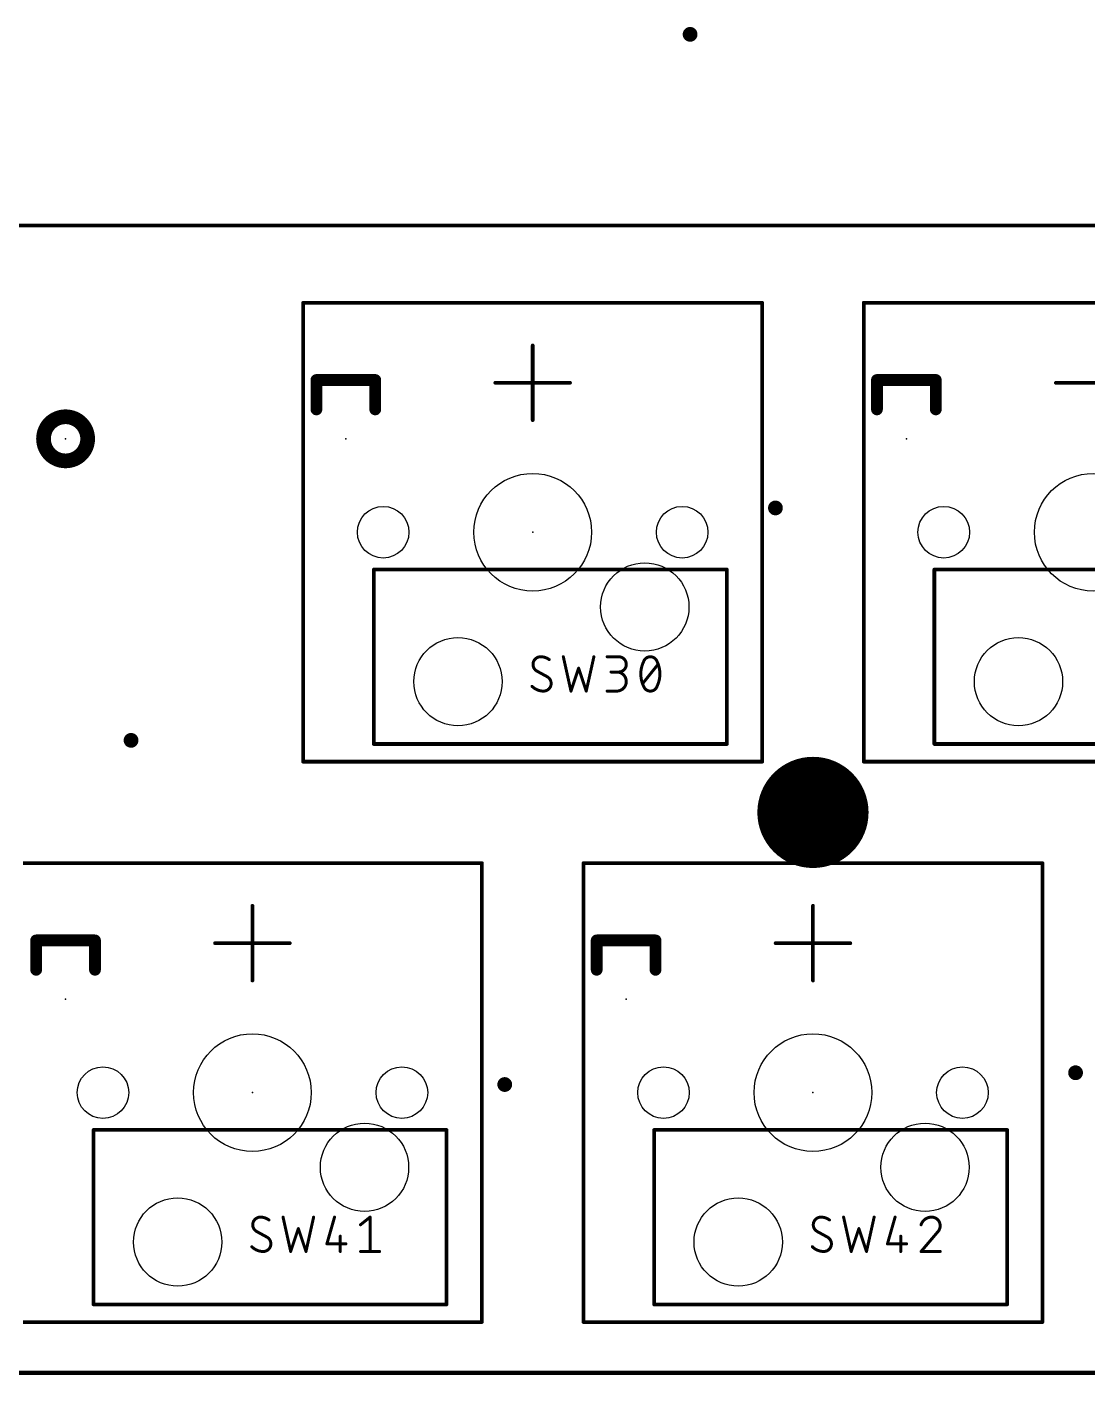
# Model space of a CAD drawing. Extents: x 0 to 305, y 0 to 96.
# Drawn here: x 39.96 to 75.99, y -0.08 to 45.75 of the extents above; entities that cross this region are included whole.
import ezdxf

# ---------------------------------------------------------------- set-up
doc = ezdxf.new("R2010")
doc.units = 0
for name, color, linetype in [('17', 110, 'CONTINUOUS'), ('18', 110, 'CONTINUOUS'), ('20', 31, 'CONTINUOUS'), ('21', 253, 'CONTINUOUS'), ('22', 253, 'CONTINUOUS'), ('23', 53, 'CONTINUOUS'), ('24', 53, 'CONTINUOUS'), ('39', 12, 'CONTINUOUS'), ('41', 12, 'CONTINUOUS')]:
    doc.layers.add(name, color=color, linetype=linetype)

# ---------------------------------------------------------------- blocks, each defined once
blk = doc.blocks.new('ROUNDP')
at = {"const_width": 0.5}
blk.add_lwpolyline([(0, -0.25, 1), (0, 0.25, 1), (0, -0.25)], format="xyb", dxfattribs=at)
blk = doc.blocks.new('ROUNDV')
at = {"const_width": 0.5}
blk.add_lwpolyline([(0, -0.25, 1), (0, 0.25, 1), (0, -0.25)], format="xyb", dxfattribs=at)

msp = doc.modelspace()

# ---------------------------------------------------------------- linework, layer by layer
at = {"layer": '20', "const_width": 0.1524}
msp.add_lwpolyline([(3.5, 0), (301.3, 0)], dxfattribs=at)
at = {"layer": '20'}
for centre, radius in [((57.15, 28.575), 2), ((76.2, 28.575), 2), ((52.07, 28.575), 0.8763), ((62.23, 28.575), 0.8763), ((71.12, 28.575), 0.8763), ((60.96, 26.035), 1.5), ((54.61, 23.495), 1.5), ((73.66, 23.495), 1.5), ((47.625, 9.525), 2), ((66.675, 9.525), 2), ((42.545, 9.525), 0.8763), ((52.705, 9.525), 0.8763), ((61.595, 9.525), 0.8763), ((71.755, 9.525), 0.8763), ((51.435, 6.985), 1.5), ((70.485, 6.985), 1.5), ((45.085, 4.445), 1.5), ((64.135, 4.445), 1.5)]:
    msp.add_circle(centre, radius, dxfattribs=at)
at = {"layer": '21'}
for points, const_width in [([(57.15, 32.385), (57.15, 34.925)], 0.127), ([(58.42, 33.655), (55.88, 33.655)], 0.127), ([(77.47, 33.655), (74.93, 33.655)], 0.127), ([(58.1912, 24.3422), (58.4508, 23.1738)], 0.1016), ([(58.9701, 23.1738), (59.2297, 24.3422)], 0.1016), ([(59.6813, 24.3422), (60.0708, 24.3422)], 0.1016), ([(57.6479, 23.6606), (57.2909, 23.8554)], 0.1016), ([(58.4508, 23.1738), (58.7105, 23.9527)], 0.1016), ([(58.7105, 23.9527), (58.9701, 23.1738)], 0.1016), ([(60.0708, 23.8229), (59.8111, 23.8229)], 0.1016), ([(60.8892, 23.4334), (61.4085, 24.0826)], 0.1016), ([(59.6813, 23.1738), (60.0058, 23.1738)], 0.1016), ([(47.625, 13.335), (47.625, 15.875)], 0.127), ([(66.675, 13.335), (66.675, 15.875)], 0.127), ([(48.895, 14.605), (46.355, 14.605)], 0.127), ([(67.945, 14.605), (65.405, 14.605)], 0.127), ([(48.6662, 5.2922), (48.9258, 4.1238)], 0.1016), ([(49.4451, 4.1238), (49.7047, 5.2922)], 0.1016), ([(50.4159, 5.2922), (50.1563, 4.3834)], 0.1016), ([(51.2993, 5.0326), (51.6238, 5.2922)], 0.1016), ([(51.6238, 5.2922), (51.6238, 4.1238)], 0.1016), ([(67.7162, 5.2922), (67.9758, 4.1238)], 0.1016), ([(68.4951, 4.1238), (68.7547, 5.2922)], 0.1016), ([(69.4659, 5.2922), (69.2063, 4.3834)], 0.1016), ([(48.1229, 4.6106), (47.7659, 4.8054)], 0.1016), ([(48.9258, 4.1238), (49.1855, 4.9027)], 0.1016), ([(49.1855, 4.9027), (49.4451, 4.1238)], 0.1016), ([(50.6107, 4.6431), (50.6107, 4.1238)], 0.1016), ([(67.1729, 4.6106), (66.8159, 4.8054)], 0.1016), ([(67.9758, 4.1238), (68.2355, 4.9027)], 0.1016), ([(68.2355, 4.9027), (68.4951, 4.1238)], 0.1016), ([(69.6607, 4.6431), (69.6607, 4.1238)], 0.1016), ([(70.901, 4.7729), (70.3493, 4.1238)], 0.1016), ([(50.1563, 4.3834), (50.8054, 4.3834)], 0.1016), ([(51.2993, 4.1238), (51.9484, 4.1238)], 0.1016), ([(69.2063, 4.3834), (69.8554, 4.3834)], 0.1016), ([(70.3493, 4.1238), (70.9984, 4.1238)], 0.1016)]:
    msp.add_lwpolyline(points, dxfattribs=dict(at, const_width=const_width))
for points, const_width in [([(57.1818, 34.925, 1), (57.1183, 34.925)], 0.0635), ([(55.88, 33.6868, 1), (55.88, 33.6232)], 0.0635), ([(58.42, 33.6232, 1), (58.42, 33.6868)], 0.0635), ([(74.93, 33.6868, 1), (74.93, 33.6232)], 0.0635), ([(57.1183, 32.385, 1), (57.1818, 32.385)], 0.0635), ([(57.4207, 24.3422, 0.4142), (57.1611, 24.0826)], 0.1016), ([(57.7128, 24.2448, 0.1623), (57.4207, 24.3422)], 0.1016), ([(57.4207, 24.3676, 1), (57.4207, 24.3168)], 0.0508), ([(57.4207, 24.3168, 1), (57.4207, 24.3676)], 0.0508), ([(57.6976, 24.2245, 1), (57.728, 24.2652)], 0.0508), ([(58.216, 24.3477, 1), (58.1664, 24.3367)], 0.0508), ([(59.2545, 24.3367, 1), (59.2049, 24.3477)], 0.0508), ([(59.6813, 24.3676, 1), (59.6813, 24.3168)], 0.0508), ([(60.0708, 23.8229, 1), (60.0708, 24.3422)], 0.1016), ([(60.0708, 24.3676, 1), (60.0708, 24.3168)], 0.0508), ([(60.0708, 24.3168, 1), (60.0708, 24.3676)], 0.0508), ([(61.1488, 24.3422, 0.3205), (60.9217, 24.1799)], 0.1016), ([(61.376, 24.1799, 0.3205), (61.1488, 24.3422)], 0.1016), ([(61.1488, 24.3676, 1), (61.1488, 24.3168)], 0.0508), ([(61.1488, 24.3168, 1), (61.1488, 24.3676)], 0.0508), ([(57.1611, 24.0826, 0.2656), (57.2909, 23.8554)], 0.1016), ([(57.1864, 24.0826, 1), (57.1357, 24.0826)], 0.0508), ([(57.1357, 24.0826, 1), (57.1865, 24.0826)], 0.0508), ([(57.303, 23.8777, 1), (57.2787, 23.8331)], 0.0508), ([(57.278, 23.8335, 1), (57.3038, 23.8772)], 0.0508), ([(58.7345, 23.9608, 1), (58.6864, 23.9447)], 0.0508), ([(58.7345, 23.9447, 1), (58.6864, 23.9608)], 0.0508), ([(59.8111, 23.8483, 1), (59.8111, 23.7975)], 0.0508), ([(60.0058, 23.1738, 1), (60.0058, 23.8229)], 0.1016), ([(60.0058, 23.8483, 1), (60.0058, 23.7975)], 0.0508), ([(60.0708, 23.8483, 1), (60.0708, 23.7975)], 0.0508), ([(60.0708, 23.7975, 1), (60.0708, 23.8483)], 0.0508), ([(60.9217, 24.1799, 0.1139), (60.8243, 23.758)], 0.1016), ([(60.8976, 24.1882, 1), (60.9457, 24.1717)], 0.0508), ([(60.9445, 24.1688, 1), (60.8988, 24.1911)], 0.0508), ([(61.3989, 24.1911, 1), (61.3532, 24.1688)], 0.0508), ([(61.4734, 23.758, 0.1139), (61.376, 24.1799)], 0.1016), ([(61.352, 24.1717, 1), (61.4001, 24.1882)], 0.0508), ([(61.4283, 24.0667, 1), (61.3887, 24.0984)], 0.0508), ([(57.1286, 23.3361, 0.2), (57.5181, 23.1738)], 0.1016), ([(57.1466, 23.354, 1), (57.1106, 23.3182)], 0.0508), ([(57.5181, 23.1738, 0.4142), (57.7777, 23.4334)], 0.1016), ([(57.7777, 23.4334, 0.2656), (57.6479, 23.6606)], 0.1016), ([(57.6608, 23.6825, 1), (57.635, 23.6387)], 0.0508), ([(57.6357, 23.6383, 1), (57.66, 23.6829)], 0.0508), ([(57.8031, 23.4334, 1), (57.7523, 23.4334)], 0.0508), ([(57.7523, 23.4334, 1), (57.8031, 23.4334)], 0.0508), ([(60.8243, 23.758, 0.1139), (60.9217, 23.3361)], 0.1016), ([(60.8497, 23.758, 1), (60.7989, 23.758)], 0.0508), ([(60.7989, 23.758, 1), (60.8497, 23.758)], 0.0508), ([(60.8694, 23.4493, 1), (60.909, 23.4176)], 0.0508), ([(60.9457, 23.3443, 1), (60.8976, 23.3278)], 0.0508), ([(60.9217, 23.3361, 0.3205), (61.1488, 23.1738)], 0.1016), ([(60.8988, 23.3249, 1), (60.9445, 23.3472)], 0.0508), ([(61.1488, 23.1738, 0.3205), (61.376, 23.3361)], 0.1016), ([(61.376, 23.3361, 0.1139), (61.4734, 23.758)], 0.1016), ([(61.3532, 23.3472, 1), (61.3989, 23.3249)], 0.0508), ([(61.4001, 23.3278, 1), (61.352, 23.3443)], 0.0508), ([(61.4988, 23.758, 1), (61.448, 23.758)], 0.0508), ([(61.448, 23.758, 1), (61.4988, 23.758)], 0.0508), ([(57.5181, 23.1992, 1), (57.5181, 23.1484)], 0.0508), ([(57.5181, 23.1484, 1), (57.5181, 23.1992)], 0.0508), ([(58.4267, 23.1818, 1), (58.4749, 23.1658)], 0.0508), ([(58.426, 23.1683, 1), (58.4756, 23.1793)], 0.0508), ([(58.9453, 23.1793, 1), (58.9949, 23.1683)], 0.0508), ([(58.946, 23.1658, 1), (58.9942, 23.1818)], 0.0508), ([(59.6813, 23.1992, 1), (59.6813, 23.1484)], 0.0508), ([(60.0058, 23.1992, 1), (60.0058, 23.1484)], 0.0508), ([(60.0058, 23.1484, 1), (60.0058, 23.1992)], 0.0508), ([(61.1488, 23.1992, 1), (61.1488, 23.1484)], 0.0508), ([(61.1488, 23.1484, 1), (61.1488, 23.1992)], 0.0508), ([(47.6568, 15.875, 1), (47.5932, 15.875)], 0.0635), ([(66.7067, 15.875, 1), (66.6432, 15.875)], 0.0635), ([(46.355, 14.6368, 1), (46.355, 14.5732)], 0.0635), ([(48.895, 14.5732, 1), (48.895, 14.6368)], 0.0635), ([(65.405, 14.6368, 1), (65.405, 14.5732)], 0.0635), ([(67.945, 14.5732, 1), (67.945, 14.6368)], 0.0635), ([(47.5932, 13.335, 1), (47.6568, 13.335)], 0.0635), ([(66.6432, 13.335, 1), (66.7067, 13.335)], 0.0635), ([(47.8957, 5.2922, 0.4142), (47.6361, 5.0326)], 0.1016), ([(47.6361, 5.0326, 0.2656), (47.7659, 4.8054)], 0.1016), ([(47.6614, 5.0326, 1), (47.6107, 5.0326)], 0.0508), ([(47.6107, 5.0326, 1), (47.6615, 5.0326)], 0.0508), ([(48.1878, 5.1948, 0.1623), (47.8957, 5.2922)], 0.1016), ([(47.8957, 5.3176, 1), (47.8957, 5.2668)], 0.0508), ([(47.8957, 5.2668, 1), (47.8957, 5.3176)], 0.0508), ([(48.1726, 5.1745, 1), (48.203, 5.2152)], 0.0508), ([(48.691, 5.2977, 1), (48.6414, 5.2867)], 0.0508), ([(49.7295, 5.2867, 1), (49.6799, 5.2977)], 0.0508), ([(50.4404, 5.2852, 1), (50.3915, 5.2992)], 0.0508), ([(51.2834, 5.0524, 1), (51.3152, 5.0127)], 0.0508), ([(51.6492, 5.2922, 1), (51.5984, 5.2922)], 0.0508), ([(51.6397, 5.2724, 1), (51.608, 5.312)], 0.0508), ([(66.9457, 5.2922, 0.4142), (66.6861, 5.0326)], 0.1016), ([(66.6861, 5.0326, 0.2656), (66.8159, 4.8054)], 0.1016), ([(66.7114, 5.0326, 1), (66.6607, 5.0326)], 0.0508), ([(66.6607, 5.0326, 1), (66.7115, 5.0326)], 0.0508), ([(67.2378, 5.1948, 0.1623), (66.9457, 5.2922)], 0.1016), ([(66.9457, 5.3176, 1), (66.9457, 5.2668)], 0.0508), ([(66.9457, 5.2668, 1), (66.9457, 5.3176)], 0.0508), ([(67.2226, 5.1745, 1), (67.253, 5.2152)], 0.0508), ([(67.741, 5.2977, 1), (67.6914, 5.2867)], 0.0508), ([(68.7795, 5.2867, 1), (68.7299, 5.2977)], 0.0508), ([(69.4904, 5.2852, 1), (69.4415, 5.2992)], 0.0508), ([(70.7063, 5.2922, 0.3252), (70.3493, 5.0326)], 0.1016), ([(70.3251, 5.0404, 1), (70.3735, 5.0247)], 0.0508), ([(70.9984, 5.0001, 0.4142), (70.7063, 5.2922)], 0.1016), ([(70.7063, 5.3176, 1), (70.7063, 5.2668)], 0.0508), ([(70.7063, 5.2668, 1), (70.7063, 5.3176)], 0.0508), ([(70.901, 4.7729, 0.2053), (70.9984, 5.0001)], 0.1016), ([(71.0238, 5.0001, 1), (70.973, 5.0001)], 0.0508), ([(47.778, 4.8277, 1), (47.7537, 4.7831)], 0.0508), ([(47.753, 4.7835, 1), (47.7788, 4.8272)], 0.0508), ([(48.2527, 4.3834, 0.2656), (48.1229, 4.6106)], 0.1016), ([(48.1358, 4.6325, 1), (48.11, 4.5887)], 0.0508), ([(48.1107, 4.5883, 1), (48.135, 4.6329)], 0.0508), ([(49.2095, 4.9108, 1), (49.1614, 4.8947)], 0.0508), ([(49.2095, 4.8947, 1), (49.1614, 4.9108)], 0.0508), ([(50.6361, 4.6431, 1), (50.5853, 4.6431)], 0.0508), ([(66.828, 4.8277, 1), (66.8037, 4.7831)], 0.0508), ([(66.803, 4.7835, 1), (66.8288, 4.8272)], 0.0508), ([(67.3027, 4.3834, 0.2656), (67.1729, 4.6106)], 0.1016), ([(67.1858, 4.6325, 1), (67.16, 4.5887)], 0.0508), ([(67.1607, 4.5883, 1), (67.185, 4.6329)], 0.0508), ([(68.2595, 4.9108, 1), (68.2114, 4.8947)], 0.0508), ([(68.2595, 4.8947, 1), (68.2114, 4.9108)], 0.0508), ([(69.6861, 4.6431, 1), (69.6353, 4.6431)], 0.0508), ([(70.8835, 4.7913, 1), (70.9186, 4.7545)], 0.0508), ([(70.9204, 4.7565, 1), (70.8817, 4.7894)], 0.0508), ([(70.973, 5.0001, 1), (71.0238, 5.0001)], 0.0508), ([(47.6036, 4.2861, 0.2), (47.9931, 4.1238)], 0.1016), ([(47.6216, 4.304, 1), (47.5856, 4.2682)], 0.0508), ([(47.9931, 4.1238, 0.4142), (48.2527, 4.3834)], 0.1016), ([(47.9931, 4.1492, 1), (47.9931, 4.0984)], 0.0508), ([(47.9931, 4.0984, 1), (47.9931, 4.1492)], 0.0508), ([(48.2781, 4.3834, 1), (48.2273, 4.3834)], 0.0508), ([(48.2273, 4.3834, 1), (48.2781, 4.3834)], 0.0508), ([(48.9017, 4.1318, 1), (48.9499, 4.1158)], 0.0508), ([(48.901, 4.1183, 1), (48.9506, 4.1293)], 0.0508), ([(49.4203, 4.1293, 1), (49.4699, 4.1183)], 0.0508), ([(49.421, 4.1158, 1), (49.4692, 4.1318)], 0.0508), ([(50.1563, 4.4088, 1), (50.1563, 4.358)], 0.0508), ([(50.1319, 4.3904, 1), (50.1807, 4.3765)], 0.0508), ([(50.5853, 4.1238, 1), (50.6361, 4.1238)], 0.0508), ([(50.8054, 4.358, 1), (50.8054, 4.4088)], 0.0508), ([(51.2993, 4.1492, 1), (51.2993, 4.0984)], 0.0508), ([(51.5984, 4.1238, 1), (51.6492, 4.1238)], 0.0508), ([(51.9484, 4.0984, 1), (51.9484, 4.1492)], 0.0508), ([(66.6536, 4.2861, 0.2), (67.0431, 4.1238)], 0.1016), ([(66.6716, 4.304, 1), (66.6356, 4.2682)], 0.0508), ([(67.0431, 4.1238, 0.4142), (67.3027, 4.3834)], 0.1016), ([(67.0431, 4.1492, 1), (67.0431, 4.0984)], 0.0508), ([(67.0431, 4.0984, 1), (67.0431, 4.1492)], 0.0508), ([(67.3281, 4.3834, 1), (67.2773, 4.3834)], 0.0508), ([(67.2773, 4.3834, 1), (67.3281, 4.3834)], 0.0508), ([(67.9517, 4.1318, 1), (67.9999, 4.1158)], 0.0508), ([(67.951, 4.1183, 1), (68.0006, 4.1293)], 0.0508), ([(68.4703, 4.1293, 1), (68.5199, 4.1183)], 0.0508), ([(68.471, 4.1158, 1), (68.5192, 4.1318)], 0.0508), ([(69.2063, 4.4088, 1), (69.2063, 4.358)], 0.0508), ([(69.1819, 4.3904, 1), (69.2307, 4.3765)], 0.0508), ([(69.6353, 4.1238, 1), (69.6861, 4.1238)], 0.0508), ([(69.8554, 4.358, 1), (69.8554, 4.4088)], 0.0508), ([(70.3299, 4.1403, 1), (70.3686, 4.1073)], 0.0508), ([(70.3493, 4.1492, 1), (70.3493, 4.0984)], 0.0508), ([(70.9984, 4.0984, 1), (70.9984, 4.1492)], 0.0508)]:
    msp.add_lwpolyline(points, format="xyb", dxfattribs=dict(at, const_width=const_width))
at = {"layer": '22', "const_width": 0.4}
for points in [[(49.8, 32.75), (49.8, 33.75)], [(49.8, 33.75), (51.8, 33.75)], [(51.8, 33.75), (51.8, 32.75)], [(68.85, 32.75), (68.85, 33.75)], [(68.85, 33.75), (70.85, 33.75)], [(70.85, 33.75), (70.85, 32.75)], [(40.275, 13.7), (40.275, 14.7)], [(40.275, 14.7), (42.275, 14.7)], [(42.275, 14.7), (42.275, 13.7)], [(59.325, 13.7), (59.325, 14.7)], [(59.325, 14.7), (61.325, 14.7)], [(61.325, 14.7), (61.325, 13.7)]]:
    msp.add_lwpolyline(points, dxfattribs=at)
at = {"layer": '22', "const_width": 0.2}
for points in [[(49.9, 33.75, 1), (49.7, 33.75)], [(49.8, 33.85, 1), (49.8, 33.65)], [(51.9, 33.75, 1), (51.7, 33.75)], [(51.8, 33.65, 1), (51.8, 33.85)], [(68.95, 33.75, 1), (68.75, 33.75)], [(68.85, 33.85, 1), (68.85, 33.65)], [(70.95, 33.75, 1), (70.75, 33.75)], [(70.85, 33.65, 1), (70.85, 33.85)], [(49.7, 32.75, 1), (49.9, 32.75)], [(51.7, 32.75, 1), (51.9, 32.75)], [(68.75, 32.75, 1), (68.95, 32.75)], [(70.75, 32.75, 1), (70.95, 32.75)], [(40.375, 14.7, 1), (40.175, 14.7)], [(40.275, 14.8, 1), (40.275, 14.6)], [(42.375, 14.7, 1), (42.175, 14.7)], [(42.275, 14.6, 1), (42.275, 14.8)], [(59.425, 14.7, 1), (59.225, 14.7)], [(59.325, 14.8, 1), (59.325, 14.6)], [(61.425, 14.7, 1), (61.225, 14.7)], [(61.325, 14.6, 1), (61.325, 14.8)], [(40.175, 13.7, 1), (40.375, 13.7)], [(42.175, 13.7, 1), (42.375, 13.7)], [(59.225, 13.7, 1), (59.425, 13.7)], [(61.225, 13.7, 1), (61.425, 13.7)]]:
    msp.add_lwpolyline(points, format="xyb", dxfattribs=at)
at = {"layer": '23'}
for p in [(41.275, 31.75), (57.15, 28.575), (66.675, 19.05), (47.625, 9.525), (66.675, 9.525)]:
    msp.add_point(p, dxfattribs=at)
at = {"layer": '24'}
for p in [(50.8, 31.75), (69.85, 31.75), (41.275, 12.7), (60.325, 12.7)]:
    msp.add_point(p, dxfattribs=at)
at = {"layer": '39', "const_width": 0.127}
for points in [[(85, 39), (7, 39)], [(49.35, 20.775), (49.35, 36.375)], [(49.35, 36.375), (64.95, 36.375)], [(64.95, 36.375), (64.95, 20.775)], [(68.4, 20.775), (68.4, 36.375)], [(68.4, 36.375), (84, 36.375)], [(63.75, 27.305), (51.75, 27.305)], [(51.75, 27.305), (51.75, 21.375)], [(63.75, 21.375), (63.75, 27.305)], [(82.8, 27.305), (70.8, 27.305)], [(70.8, 27.305), (70.8, 21.375)], [(51.75, 21.375), (63.75, 21.375)], [(70.8, 21.375), (82.8, 21.375)], [(64.95, 20.775), (49.35, 20.775)], [(84, 20.775), (68.4, 20.775)], [(39.825, 17.325), (55.425, 17.325)], [(55.425, 17.325), (55.425, 1.725)], [(58.875, 1.725), (58.875, 17.325)], [(58.875, 17.325), (74.475, 17.325)], [(74.475, 17.325), (74.475, 1.725)], [(54.225, 8.255), (42.225, 8.255)], [(42.225, 8.255), (42.225, 2.325)], [(54.225, 2.325), (54.225, 8.255)], [(73.275, 8.255), (61.275, 8.255)], [(61.275, 8.255), (61.275, 2.325)], [(73.275, 2.325), (73.275, 8.255)], [(42.225, 2.325), (54.225, 2.325)], [(61.275, 2.325), (73.275, 2.325)], [(55.425, 1.725), (39.825, 1.725)], [(74.475, 1.725), (58.875, 1.725)]]:
    msp.add_lwpolyline(points, dxfattribs=at)
at = {"layer": '39'}
for points, const_width in [([(49.3818, 36.375, 1), (49.3182, 36.375)], 0.0635), ([(49.35, 36.4068, 1), (49.35, 36.3432)], 0.0635), ([(64.9818, 36.375, 1), (64.9183, 36.375)], 0.0635), ([(64.95, 36.3432, 1), (64.95, 36.4068)], 0.0635), ([(68.4, 36.4068, 1), (68.4, 36.3432)], 0.0635), ([(68.4318, 36.375, 1), (68.3683, 36.375)], 0.0635), ([(41.275, 32.5, 0.4142), (40.525, 31.75)], 0.5), ([(42.025, 31.75, 0.4142), (41.275, 32.5)], 0.5), ([(41.275, 32.625, 1), (41.275, 32.375)], 0.25), ([(41.275, 32.375, 1), (41.275, 32.625)], 0.25), ([(40.525, 31.75, 0.4142), (41.275, 31)], 0.5), ([(40.65, 31.75, 1), (40.4, 31.75)], 0.25), ([(40.4, 31.75, 1), (40.65, 31.75)], 0.25), ([(41.275, 31, 0.4142), (42.025, 31.75)], 0.5), ([(42.15, 31.75, 1), (41.9, 31.75)], 0.25), ([(41.9, 31.75, 1), (42.15, 31.75)], 0.25), ([(41.275, 31.125, 1), (41.275, 30.875)], 0.25), ([(41.275, 30.875, 1), (41.275, 31.125)], 0.25), ([(51.7818, 27.305, 1), (51.7182, 27.305)], 0.0635), ([(51.75, 27.3367, 1), (51.75, 27.2733)], 0.0635), ([(63.7818, 27.305, 1), (63.7182, 27.305)], 0.0635), ([(63.75, 27.2733, 1), (63.75, 27.3367)], 0.0635), ([(70.8317, 27.305, 1), (70.7682, 27.305)], 0.0635), ([(70.8, 27.3367, 1), (70.8, 27.2733)], 0.0635), ([(51.75, 21.4067, 1), (51.75, 21.3433)], 0.0635), ([(51.7182, 21.375, 1), (51.7818, 21.375)], 0.0635), ([(63.7182, 21.375, 1), (63.7818, 21.375)], 0.0635), ([(63.75, 21.3433, 1), (63.75, 21.4067)], 0.0635), ([(70.7682, 21.375, 1), (70.8317, 21.375)], 0.0635), ([(70.8, 21.4067, 1), (70.8, 21.3433)], 0.0635), ([(49.3182, 20.775, 1), (49.3818, 20.775)], 0.0635), ([(49.35, 20.8068, 1), (49.35, 20.7433)], 0.0635), ([(64.9183, 20.775, 1), (64.9818, 20.775)], 0.0635), ([(64.95, 20.7433, 1), (64.95, 20.8068)], 0.0635), ([(68.4, 20.8068, 1), (68.4, 20.7433)], 0.0635), ([(68.3683, 20.775, 1), (68.4318, 20.775)], 0.0635), ([(55.4568, 17.325, 1), (55.3933, 17.325)], 0.0635), ([(55.425, 17.2933, 1), (55.425, 17.3567)], 0.0635), ([(58.9068, 17.325, 1), (58.8432, 17.325)], 0.0635), ([(58.875, 17.3567, 1), (58.875, 17.2933)], 0.0635), ([(74.5068, 17.325, 1), (74.4433, 17.325)], 0.0635), ([(74.475, 17.2933, 1), (74.475, 17.3567)], 0.0635), ([(42.2568, 8.255, 1), (42.1932, 8.255)], 0.0635), ([(42.225, 8.2868, 1), (42.225, 8.2233)], 0.0635), ([(54.2568, 8.255, 1), (54.1932, 8.255)], 0.0635), ([(54.225, 8.2233, 1), (54.225, 8.2868)], 0.0635), ([(61.275, 8.2868, 1), (61.275, 8.2233)], 0.0635), ([(61.3068, 8.255, 1), (61.2433, 8.255)], 0.0635), ([(73.3068, 8.255, 1), (73.2433, 8.255)], 0.0635), ([(73.275, 8.2233, 1), (73.275, 8.2868)], 0.0635), ([(42.1932, 2.325, 1), (42.2568, 2.325)], 0.0635), ([(42.225, 2.3568, 1), (42.225, 2.2933)], 0.0635), ([(54.1932, 2.325, 1), (54.2568, 2.325)], 0.0635), ([(54.225, 2.2933, 1), (54.225, 2.3568)], 0.0635), ([(61.275, 2.3568, 1), (61.275, 2.2933)], 0.0635), ([(61.2433, 2.325, 1), (61.3068, 2.325)], 0.0635), ([(73.2433, 2.325, 1), (73.3068, 2.325)], 0.0635), ([(73.275, 2.2933, 1), (73.275, 2.3568)], 0.0635), ([(55.3933, 1.725, 1), (55.4568, 1.725)], 0.0635), ([(55.425, 1.6933, 1), (55.425, 1.7568)], 0.0635), ([(58.875, 1.7568, 1), (58.875, 1.6933)], 0.0635), ([(58.8432, 1.725, 1), (58.9068, 1.725)], 0.0635), ([(74.4433, 1.725, 1), (74.5068, 1.725)], 0.0635), ([(74.475, 1.6933, 1), (74.475, 1.7568)], 0.0635)]:
    msp.add_lwpolyline(points, format="xyb", dxfattribs=dict(at, const_width=const_width))
at = {"layer": '41'}
for points, const_width in [([(41.275, 32.5, 0.4142), (40.525, 31.75)], 0.4826), ([(42.025, 31.75, 0.4142), (41.275, 32.5)], 0.4826), ([(41.275, 32.6206, 1), (41.275, 32.3794)], 0.2413), ([(41.275, 32.3794, 1), (41.275, 32.6206)], 0.2413), ([(40.525, 31.75, 0.4142), (41.275, 31)], 0.4826), ([(40.6456, 31.75, 1), (40.4044, 31.75)], 0.2413), ([(40.4044, 31.75, 1), (40.6456, 31.75)], 0.2413), ([(41.275, 31, 0.4142), (42.025, 31.75)], 0.4826), ([(42.1456, 31.75, 1), (41.9044, 31.75)], 0.2413), ([(41.9044, 31.75, 1), (42.1456, 31.75)], 0.2413), ([(41.275, 31.1207, 1), (41.275, 30.8793)], 0.2413), ([(41.275, 30.8793, 1), (41.275, 31.1207)], 0.2413)]:
    msp.add_lwpolyline(points, format="xyb", dxfattribs=dict(at, const_width=const_width))

# ---------------------------------------------------------------- block references
at = {"layer": '17', "xscale": 3.78, "yscale": 3.78}
msp.add_blockref('ROUNDP', (66.675, 19.05), dxfattribs=at)
msp.add_blockref('ROUNDP', (66.675, 19.05), dxfattribs=at)
at = {"layer": '18', "xscale": 0.5024, "yscale": 0.5024}
for p in [(62.5, 45.5), (62.5, 45.5), (65.4, 29.4), (65.4, 29.4), (43.5, 21.5), (43.5, 21.5), (75.6, 10.2), (75.6, 10.2), (56.2, 9.8), (56.2, 9.8)]:
    msp.add_blockref('ROUNDV', p, dxfattribs=at)

doc.saveas('drawing.dxf')
